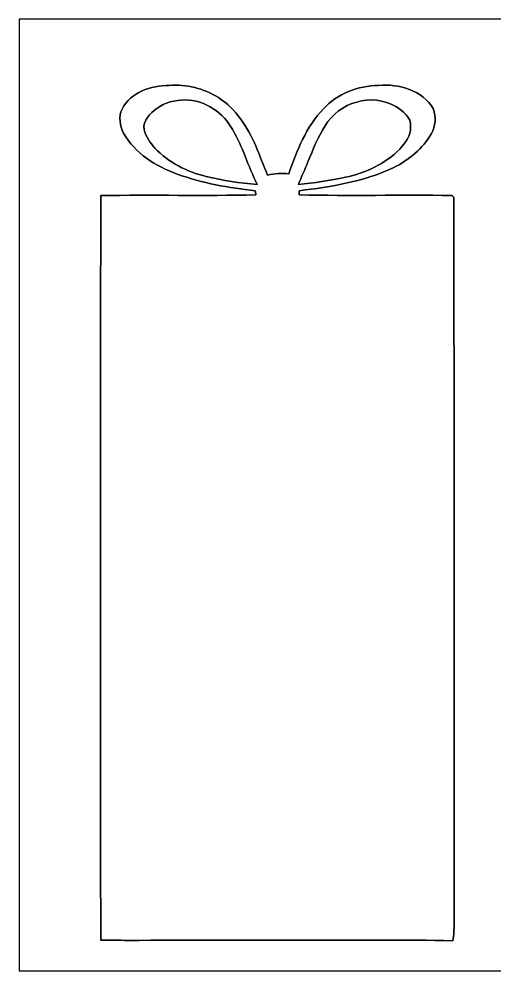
# Model space of a CAD drawing. Header units: centimetres. Extents: x -16.8 to 16.8, y -16.7 to 16.7.
# Drawn here: x -16.77 to -0.1, y -16.67 to 16.67 of the extents above; entities that cross this region are included whole.
import ezdxf

# ---------------------------------------------------------------- set-up
doc = ezdxf.new("R2010")
doc.units = ezdxf.units.CM
doc.header["$MEASUREMENT"] = 0
doc.layers.add('Layer 1', color=7, linetype='Continuous')

msp = doc.modelspace()

# ---------------------------------------------------------------- linework, layer by layer
at = {"layer": 'Layer 1', "color": 7}
for points, knots in [([(-16.77458, 16.66875), (-16.77458, 16.66875), (16.77458, 16.66875), (16.77458, 16.66875), (16.77458, 16.66875), (16.77458, 16.66875), (16.77458, -16.66875), (16.77458, -16.66875), (16.77458, -16.66875), (16.77458, -16.66875), (-16.77458, -16.66875), (-16.77458, -16.66875), (-16.77458, -16.66875), (-16.77458, -16.66875), (-16.77458, 16.66875), (-16.77458, 16.66875), (-16.77458, 16.66875), (-16.77458, 16.66875), (-16.77458, 16.66875), (-16.77458, 16.66875)], [0, 0, 0, 0, 0.16666667, 0.16666667, 0.16666667, 0.16666667, 0.33333333, 0.33333333, 0.33333333, 0.33333333, 0.5, 0.5, 0.5, 0.5, 0.66666667, 0.66666667, 0.66666667, 0.66666667, 1, 1, 1, 1]), ([(-13.16179, 13.51597), (-13.29831, 13.2528), (-13.23728, 12.93248), (-13.11204, 12.67531), (-13.11204, 12.67531), (-12.70953, 11.96622), (-11.98492, 11.50726), (-11.23209, 11.24126), (-11.23209, 11.24126), (-10.35473, 10.91812), (-9.42481, 10.76007), (-8.49948, 10.65212), (-8.49948, 10.65212), (-8.49242, 10.60626), (-8.48572, 10.56005), (-8.47901, 10.51384), (-8.47901, 10.51384), (-10.28841, 10.46268), (-12.09957, 10.5223), (-13.90932, 10.48385), (-13.90932, 10.48385), (-13.92731, 4.67854), (-13.91179, -1.12677), (-13.91708, -6.93208), (-13.91708, -6.93208), (-13.90862, -9.81992), (-13.93437, -12.70811), (-13.90403, -15.59595), (-13.90403, -15.59595), (-13.59147, -15.57831), (-13.2782, -15.59242), (-12.96564, -15.6016), (-12.96564, -15.6016), (-10.80558, -15.57373), (-8.64517, -15.60336), (-6.48511, -15.58749), (-6.48511, -15.58749), (-4.85069, -15.60512), (-3.21592, -15.56385), (-1.58186, -15.61359), (-1.58186, -15.61359), (-1.53211, -15.41674), (-1.5367, -15.21143), (-1.53247, -15.01105), (-1.53247, -15.01105), (-1.53705, -6.53521), (-1.53176, 1.94063), (-1.53952, 10.41612), (-1.53952, 10.41612), (-1.56386, 10.44116), (-1.58785, 10.46656), (-1.61149, 10.49161), (-1.61149, 10.49161), (-3.39372, 10.50713), (-5.17596, 10.4775), (-6.95784, 10.50713), (-6.95784, 10.50713), (-6.95748, 10.55688), (-6.95748, 10.60626), (-6.95713, 10.65601), (-6.95713, 10.65601), (-5.83424, 10.79253), (-4.69512, 10.97386), (-3.6636, 11.46104), (-3.6636, 11.46104), (-3.11997, 11.7281), (-2.62784, 12.12921), (-2.32481, 12.66014), (-2.32481, 12.66014), (-2.17629, 12.91555), (-2.16464, 13.2394), (-2.2539, 13.51597), (-2.2539, 13.51597), (-2.62573, 14.17602), (-3.46851, 14.40886), (-4.18148, 14.34324), (-4.18148, 14.34324), (-4.90008, 14.33901), (-5.62434, 14.05678), (-6.11117, 13.51986), (-6.11117, 13.51986), (-6.72324, 12.89085), (-7.04074, 12.05724), (-7.32614, 11.24479), (-7.32614, 11.24479), (-7.57308, 11.27548), (-7.82214, 11.25538), (-8.06485, 11.20528), (-8.06485, 11.20528), (-8.21902, 11.54042), (-8.33543, 11.89108), (-8.47937, 12.2301), (-8.47937, 12.2301), (-8.78029, 12.88097), (-9.16764, 13.53009), (-9.79099, 13.9192), (-9.79099, 13.9192), (-10.30288, 14.23741), (-10.9153, 14.39898), (-11.51925, 14.34359), (-11.51925, 14.34359), (-12.14226, 14.34324), (-12.8651, 14.11146), (-13.16179, 13.51597)], [0, 0, 0, 0, 0.03703704, 0.03703704, 0.03703704, 0.03703704, 0.07407407, 0.07407407, 0.07407407, 0.07407407, 0.11111111, 0.11111111, 0.11111111, 0.11111111, 0.14814815, 0.14814815, 0.14814815, 0.14814815, 0.18518519, 0.18518519, 0.18518519, 0.18518519, 0.22222222, 0.22222222, 0.22222222, 0.22222222, 0.25925926, 0.25925926, 0.25925926, 0.25925926, 0.2962963, 0.2962963, 0.2962963, 0.2962963, 0.33333333, 0.33333333, 0.33333333, 0.33333333, 0.37037037, 0.37037037, 0.37037037, 0.37037037, 0.40740741, 0.40740741, 0.40740741, 0.40740741, 0.44444444, 0.44444444, 0.44444444, 0.44444444, 0.48148148, 0.48148148, 0.48148148, 0.48148148, 0.51851852, 0.51851852, 0.51851852, 0.51851852, 0.55555556, 0.55555556, 0.55555556, 0.55555556, 0.59259259, 0.59259259, 0.59259259, 0.59259259, 0.62962963, 0.62962963, 0.62962963, 0.62962963, 0.66666667, 0.66666667, 0.66666667, 0.66666667, 0.7037037, 0.7037037, 0.7037037, 0.7037037, 0.74074074, 0.74074074, 0.74074074, 0.74074074, 0.77777778, 0.77777778, 0.77777778, 0.77777778, 0.81481481, 0.81481481, 0.81481481, 0.81481481, 0.85185185, 0.85185185, 0.85185185, 0.85185185, 0.88888889, 0.88888889, 0.88888889, 0.88888889, 0.92592593, 0.92592593, 0.92592593, 0.92592593, 1, 1, 1, 1]), ([(-6.04732, 12.92754), (-5.57848, 13.75198), (-4.39984, 14.10476), (-3.57858, 13.60241), (-3.57858, 13.60241), (-3.32634, 13.45459), (-3.02048, 13.22811), (-3.05611, 12.89438), (-3.05611, 12.89438), (-3.03001, 12.58323), (-3.25438, 12.33805), (-3.43676, 12.11509), (-3.43676, 12.11509), (-3.94935, 11.59686), (-4.63479, 11.27725), (-5.34247, 11.12767), (-5.34247, 11.12767), (-5.88539, 11.01478), (-6.43467, 10.92659), (-6.98712, 10.87861), (-6.98712, 10.87861), (-6.88904, 11.14566), (-6.75428, 11.39754), (-6.65551, 11.6646), (-6.65551, 11.6646), (-6.471, 12.09322), (-6.31719, 12.54196), (-6.04732, 12.92754)], [0, 0, 0, 0, 0.125, 0.125, 0.125, 0.125, 0.25, 0.25, 0.25, 0.25, 0.375, 0.375, 0.375, 0.375, 0.5, 0.5, 0.5, 0.5, 0.625, 0.625, 0.625, 0.625, 0.75, 0.75, 0.75, 0.75, 1, 1, 1, 1]), ([(-11.95176, 13.53926), (-11.37144, 13.94142), (-10.54453, 13.93049), (-9.96915, 13.52444), (-9.96915, 13.52444), (-9.37084, 13.15826), (-9.11225, 12.47916), (-8.85296, 11.86215), (-8.85296, 11.86215), (-8.73196, 11.52701), (-8.57744, 11.20563), (-8.43456, 10.87931), (-8.43456, 10.87931), (-9.03534, 10.91353), (-9.63013, 11.0176), (-10.21433, 11.15871), (-10.21433, 11.15871), (-10.8906, 11.31394), (-11.53583, 11.64131), (-12.0142, 12.15143), (-12.0142, 12.15143), (-12.18459, 12.33558), (-12.32994, 12.55113), (-12.39061, 12.79737), (-12.39061, 12.79737), (-12.44529, 13.11522), (-12.18353, 13.36851), (-11.95176, 13.53926)], [0, 0, 0, 0, 0.125, 0.125, 0.125, 0.125, 0.25, 0.25, 0.25, 0.25, 0.375, 0.375, 0.375, 0.375, 0.5, 0.5, 0.5, 0.5, 0.625, 0.625, 0.625, 0.625, 0.75, 0.75, 0.75, 0.75, 1, 1, 1, 1])]:
    msp.add_open_spline(points, degree=3, knots=knots, dxfattribs=at)
at = {"layer": 'Layer 1', "color": 8}
for points, knots in [([(-13.16179, 13.51597), (-12.8651, 14.11146), (-12.14226, 14.34324), (-11.51925, 14.34359), (-11.51925, 14.34359), (-10.9153, 14.39898), (-10.30288, 14.23741), (-9.79099, 13.9192), (-9.79099, 13.9192), (-9.16764, 13.53009), (-8.78029, 12.88097), (-8.47937, 12.2301), (-8.47937, 12.2301), (-8.33543, 11.89108), (-8.21902, 11.54042), (-8.06485, 11.20528), (-8.06485, 11.20528), (-7.82214, 11.25538), (-7.57308, 11.27548), (-7.32614, 11.24479), (-7.32614, 11.24479), (-7.04074, 12.05724), (-6.72324, 12.89085), (-6.11117, 13.51986), (-6.11117, 13.51986), (-5.62434, 14.05678), (-4.90008, 14.33901), (-4.18148, 14.34324), (-4.18148, 14.34324), (-3.46851, 14.40886), (-2.62573, 14.17602), (-2.2539, 13.51597), (-2.2539, 13.51597), (-2.16464, 13.2394), (-2.17629, 12.91555), (-2.32481, 12.66014), (-2.32481, 12.66014), (-2.62784, 12.12921), (-3.11997, 11.7281), (-3.6636, 11.46104), (-3.6636, 11.46104), (-4.69512, 10.97386), (-5.83424, 10.79253), (-6.95713, 10.65601), (-6.95713, 10.65601), (-6.95748, 10.60626), (-6.95748, 10.55688), (-6.95784, 10.50713), (-6.95784, 10.50713), (-5.17596, 10.4775), (-3.39372, 10.50713), (-1.61149, 10.49161), (-1.61149, 10.49161), (-1.58785, 10.46656), (-1.56386, 10.44116), (-1.53952, 10.41612), (-1.53952, 10.41612), (-1.53176, 1.94063), (-1.53705, -6.53521), (-1.53247, -15.01105), (-1.53247, -15.01105), (-1.5367, -15.21143), (-1.53211, -15.41674), (-1.58186, -15.61359), (-1.58186, -15.61359), (-3.21592, -15.56385), (-4.85069, -15.60512), (-6.48511, -15.58749), (-6.48511, -15.58749), (-8.64517, -15.60336), (-10.80558, -15.57373), (-12.96564, -15.6016), (-12.96564, -15.6016), (-13.2782, -15.59242), (-13.59147, -15.57831), (-13.90403, -15.59595), (-13.90403, -15.59595), (-13.93437, -12.70811), (-13.90862, -9.81992), (-13.91708, -6.93208), (-13.91708, -6.93208), (-13.91179, -1.12677), (-13.92731, 4.67854), (-13.90932, 10.48385), (-13.90932, 10.48385), (-12.09957, 10.5223), (-10.28841, 10.46268), (-8.47901, 10.51384), (-8.47901, 10.51384), (-8.48572, 10.56005), (-8.49242, 10.60626), (-8.49948, 10.65212), (-8.49948, 10.65212), (-9.42481, 10.76007), (-10.35473, 10.91812), (-11.23209, 11.24126), (-11.23209, 11.24126), (-11.98492, 11.50726), (-12.70953, 11.96622), (-13.11204, 12.67531), (-13.11204, 12.67531), (-13.23728, 12.93248), (-13.29831, 13.2528), (-13.16179, 13.51597), (-13.16179, 13.51597), (-13.16179, 13.51597), (-13.16179, 13.51597), (-13.16179, 13.51597)], [0, 0, 0, 0, 0.03571429, 0.03571429, 0.03571429, 0.03571429, 0.07142857, 0.07142857, 0.07142857, 0.07142857, 0.10714286, 0.10714286, 0.10714286, 0.10714286, 0.14285714, 0.14285714, 0.14285714, 0.14285714, 0.17857143, 0.17857143, 0.17857143, 0.17857143, 0.21428571, 0.21428571, 0.21428571, 0.21428571, 0.25, 0.25, 0.25, 0.25, 0.28571429, 0.28571429, 0.28571429, 0.28571429, 0.32142857, 0.32142857, 0.32142857, 0.32142857, 0.35714286, 0.35714286, 0.35714286, 0.35714286, 0.39285714, 0.39285714, 0.39285714, 0.39285714, 0.42857143, 0.42857143, 0.42857143, 0.42857143, 0.46428571, 0.46428571, 0.46428571, 0.46428571, 0.5, 0.5, 0.5, 0.5, 0.53571429, 0.53571429, 0.53571429, 0.53571429, 0.57142857, 0.57142857, 0.57142857, 0.57142857, 0.60714286, 0.60714286, 0.60714286, 0.60714286, 0.64285714, 0.64285714, 0.64285714, 0.64285714, 0.67857143, 0.67857143, 0.67857143, 0.67857143, 0.71428571, 0.71428571, 0.71428571, 0.71428571, 0.75, 0.75, 0.75, 0.75, 0.78571429, 0.78571429, 0.78571429, 0.78571429, 0.82142857, 0.82142857, 0.82142857, 0.82142857, 0.85714286, 0.85714286, 0.85714286, 0.85714286, 0.89285714, 0.89285714, 0.89285714, 0.89285714, 0.92857143, 0.92857143, 0.92857143, 0.92857143, 1, 1, 1, 1]), ([(-6.04732, 12.92754), (-6.31719, 12.54196), (-6.471, 12.09322), (-6.65551, 11.6646), (-6.65551, 11.6646), (-6.75428, 11.39754), (-6.88904, 11.14566), (-6.98712, 10.87861), (-6.98712, 10.87861), (-6.43467, 10.92659), (-5.88539, 11.01478), (-5.34247, 11.12767), (-5.34247, 11.12767), (-4.63479, 11.27725), (-3.94935, 11.59686), (-3.43676, 12.11509), (-3.43676, 12.11509), (-3.25438, 12.33805), (-3.03001, 12.58323), (-3.05611, 12.89438), (-3.05611, 12.89438), (-3.02048, 13.22811), (-3.32634, 13.45459), (-3.57858, 13.60241), (-3.57858, 13.60241), (-4.39984, 14.10476), (-5.57848, 13.75198), (-6.04732, 12.92754)], [0, 0, 0, 0, 0.125, 0.125, 0.125, 0.125, 0.25, 0.25, 0.25, 0.25, 0.375, 0.375, 0.375, 0.375, 0.5, 0.5, 0.5, 0.5, 0.625, 0.625, 0.625, 0.625, 0.75, 0.75, 0.75, 0.75, 1, 1, 1, 1]), ([(-11.95176, 13.53926), (-12.18353, 13.36851), (-12.44529, 13.11522), (-12.39061, 12.79737), (-12.39061, 12.79737), (-12.32994, 12.55113), (-12.18459, 12.33558), (-12.0142, 12.15143), (-12.0142, 12.15143), (-11.53583, 11.64131), (-10.8906, 11.31394), (-10.21433, 11.15871), (-10.21433, 11.15871), (-9.63013, 11.0176), (-9.03534, 10.91353), (-8.43456, 10.87931), (-8.43456, 10.87931), (-8.57744, 11.20563), (-8.73196, 11.52701), (-8.85296, 11.86215), (-8.85296, 11.86215), (-9.11225, 12.47916), (-9.37084, 13.15826), (-9.96915, 13.52444), (-9.96915, 13.52444), (-10.54453, 13.93049), (-11.37144, 13.94142), (-11.95176, 13.53926), (-11.95176, 13.53926), (-11.95176, 13.53926), (-11.95176, 13.53926), (-11.95176, 13.53926)], [0, 0, 0, 0, 0.11111111, 0.11111111, 0.11111111, 0.11111111, 0.22222222, 0.22222222, 0.22222222, 0.22222222, 0.33333333, 0.33333333, 0.33333333, 0.33333333, 0.44444444, 0.44444444, 0.44444444, 0.44444444, 0.55555556, 0.55555556, 0.55555556, 0.55555556, 0.66666667, 0.66666667, 0.66666667, 0.66666667, 0.77777778, 0.77777778, 0.77777778, 0.77777778, 1, 1, 1, 1])]:
    msp.add_open_spline(points, degree=3, knots=knots, dxfattribs=at)

doc.saveas('drawing.dxf')
